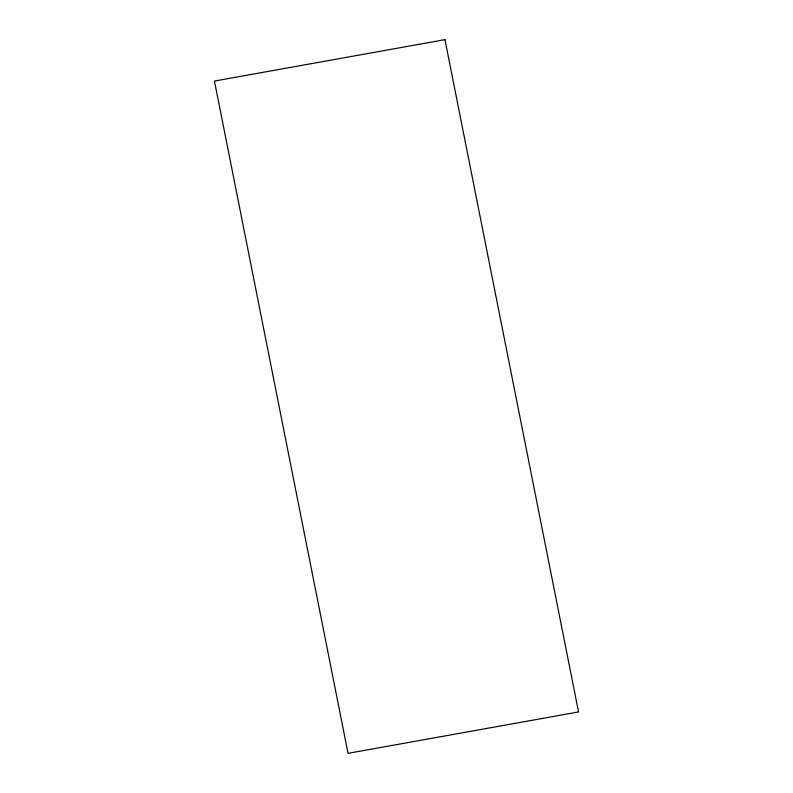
<?xml version="1.0" encoding="UTF-8"?>
<svg xmlns="http://www.w3.org/2000/svg" width="793" height="793" viewBox="0 0 793 793"><rect width="100%" height="100%" fill="white"/><g stroke="black" fill="none" stroke-linecap="round" stroke-linejoin="round"><path stroke-width="1.19" d="M444.952 39.65L214.447 81.064L348.048 753.35L578.553 711.936L444.952 39.65"/></g></svg>
